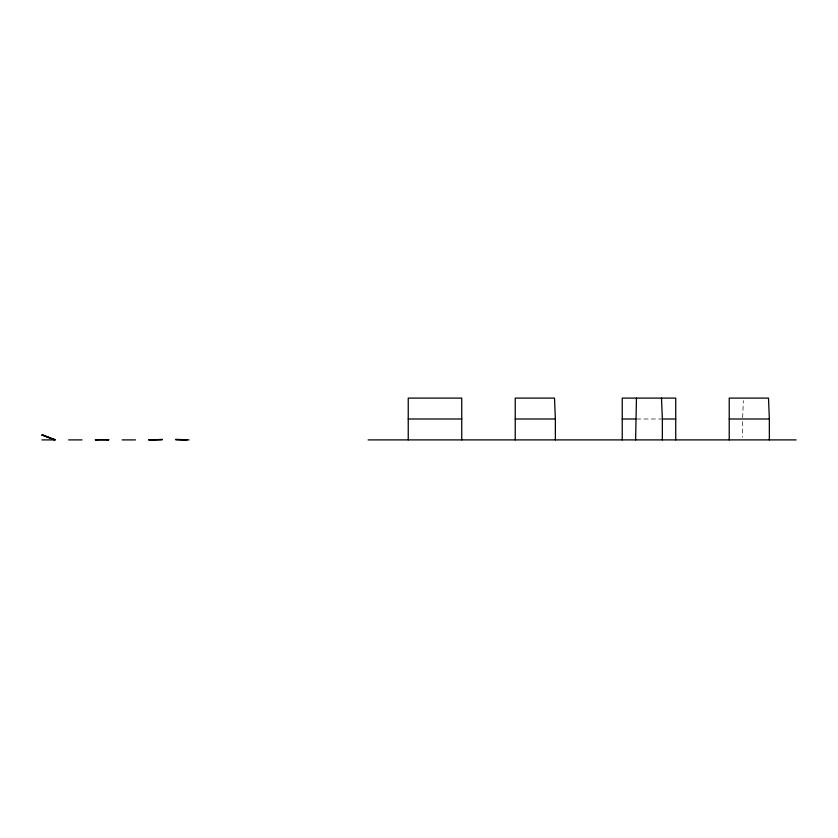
<?xml version="1.0" encoding="UTF-8"?>
<svg xmlns="http://www.w3.org/2000/svg" width="838" height="838" viewBox="0 0 838 838"><rect width="100%" height="100%" fill="white"/><g stroke="black" fill="none" stroke-linecap="round" stroke-linejoin="round"><path stroke-width="0.63" stroke-dasharray="4.19 3.14" d="M742.657 417.691L743.358 400.711M636.587 419L661.381 419M742.604 421.608L742.604 437.289"/><path stroke-width="1.26" d="M635.613 439.898L636.461 398.102M55.277 439.688L41.9 434.974L54.439 439.898M54.48 439.688L42.811 434.974M408.242 419L461.738 419M515.244 419L555.364 419L555.364 439.898M622.236 419L635.613 419M661.496 398.102L662.355 419L675.732 419M729.228 419L769.347 419L769.347 439.898M41.9 435.184L42.78 435.184M54.512 439.479L55.277 439.898L41.9 439.898M95.396 439.688L108.772 439.688M148.892 439.688L162.268 439.688M175.645 439.688L186.926 439.898M68.653 439.898L82.019 439.898M122.149 439.898L135.515 439.898M189.021 439.898L175.645 439.479L186.926 439.688M368.123 439.898L796.1 439.898M769.347 419L768.498 398.102L729.228 398.102L729.228 439.898M555.364 419L554.505 398.102L515.244 398.102L515.244 439.898M675.732 439.898L675.732 398.102L622.236 398.102L622.236 439.898M662.355 419L662.355 439.898M461.738 439.898L461.738 398.102L408.242 398.102L408.242 439.898M106.269 439.688L108.772 439.898L95.396 439.898L97.91 439.688M162.268 439.479L148.892 439.898L162.268 439.479"/></g></svg>
